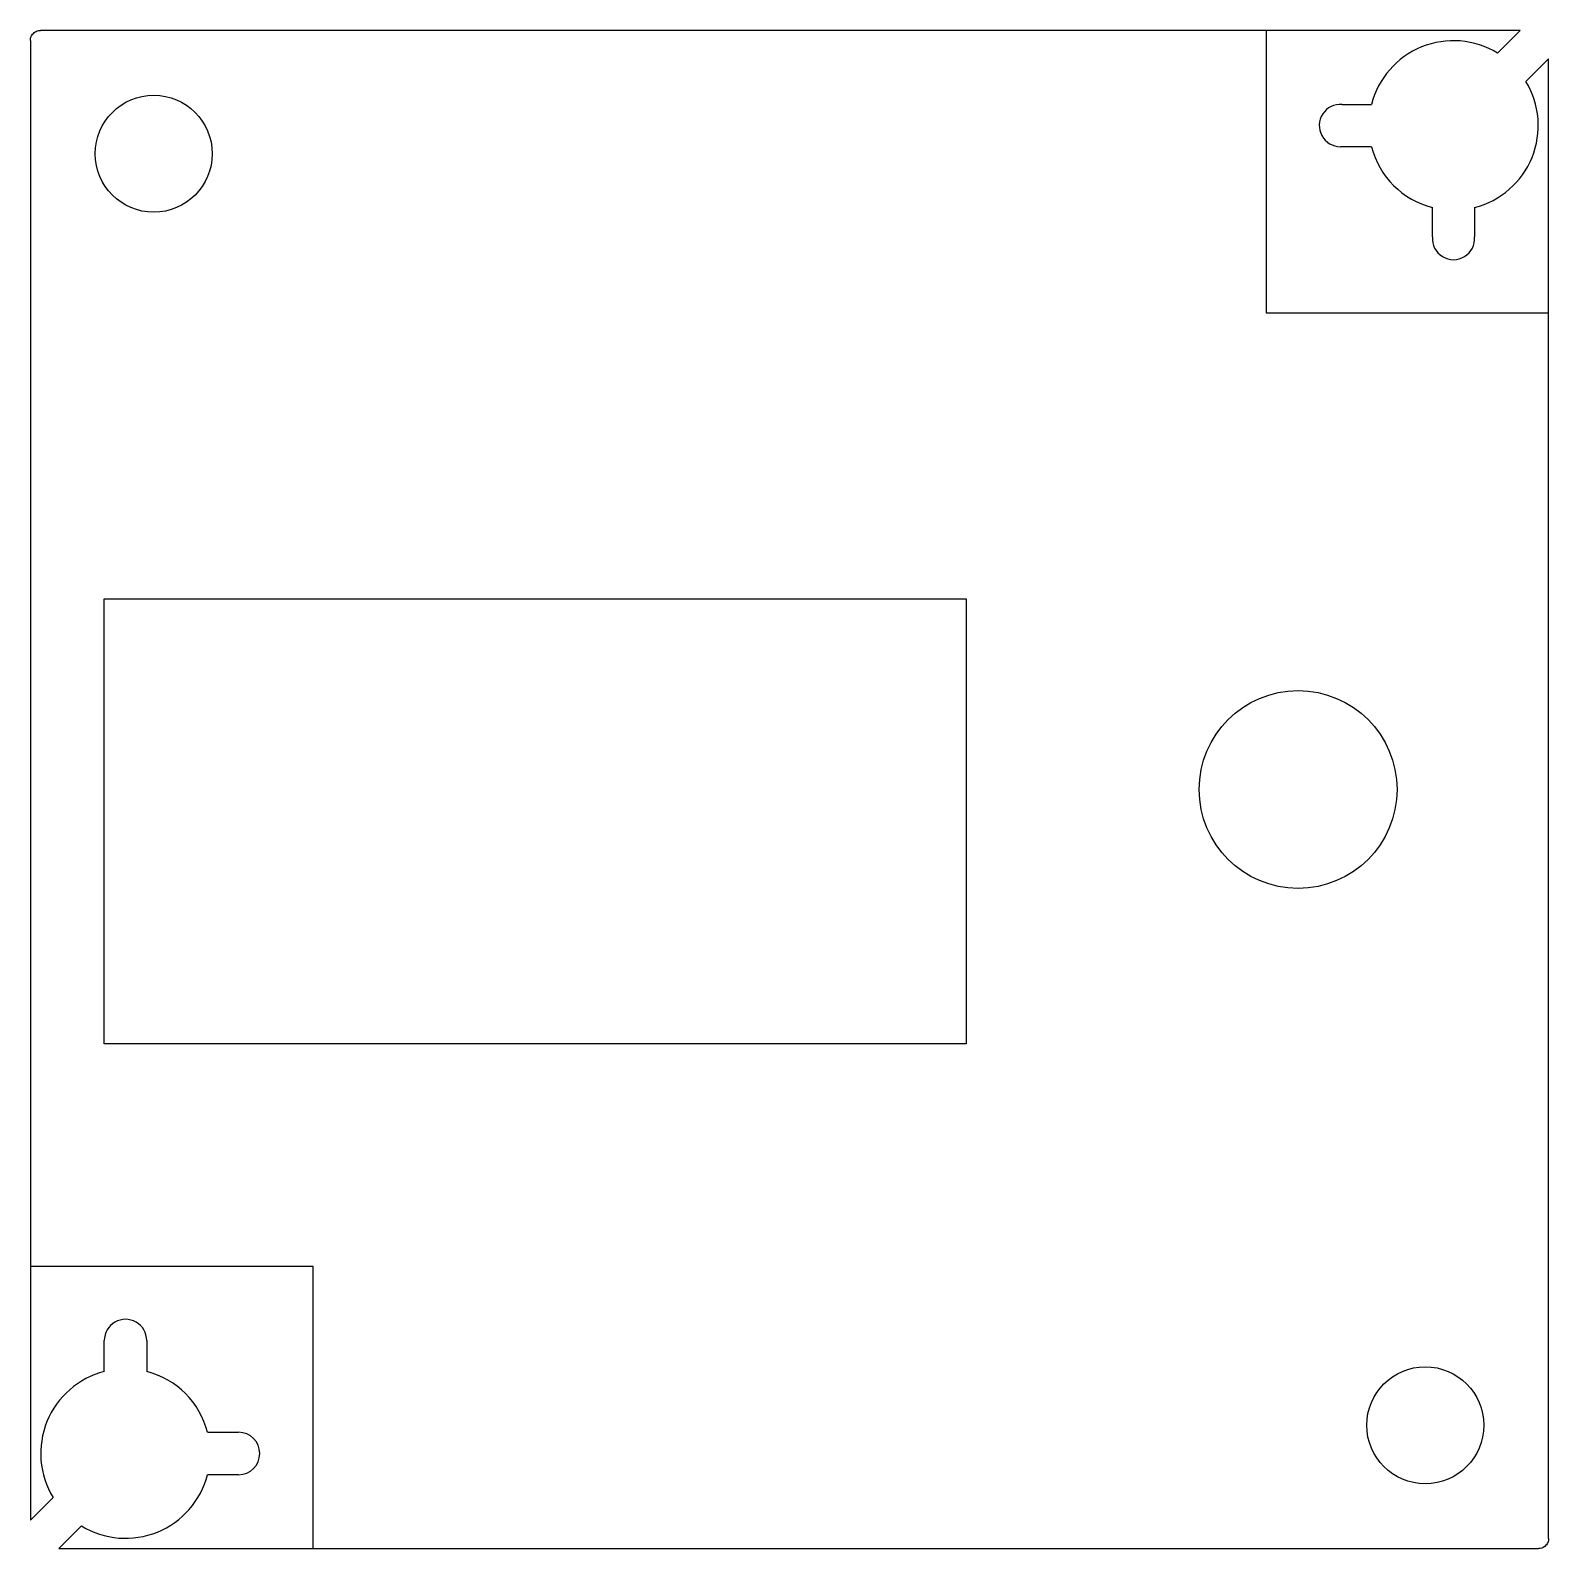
# Model space of a CAD drawing. Header units: millimetres. Extents: x -26.9 to 26.9, y -26.9 to 26.9.
import ezdxf

# ---------------------------------------------------------------- set-up
doc = ezdxf.new("R2010")
doc.units = ezdxf.units.MM
doc.layers.get('0').update_dxf_attribs({"linetype": 'CONTINUOUS'})

msp = doc.modelspace()

# ---------------------------------------------------------------- linework, layer by layer
for p, q in [((-26.866, 26.503), (-26.866, -25.863)), ((25.863, 26.866), (-26.503, 26.866)), ((16.866, 26.866), (16.866, 16.866)), ((25.059, 26.063), (25.863, 26.866)), ((26.866, 25.863), (26.063, 25.059)), ((26.866, -26.503), (26.866, 25.863)), ((19.556, 24.248), (20.595, 24.248)), ((20.595, 22.75), (19.5, 22.75)), ((22.752, 19.556), (22.752, 20.595)), ((24.248, 20.595), (24.248, 19.556)), ((16.866, 16.866), (26.866, 16.866)), ((-26.866, -16.866), (-16.866, -16.866)), ((-16.866, -16.866), (-16.866, -26.866)), ((-24.249, -20.595), (-24.249, -19.5)), ((-22.749, -19.5), (-22.749, -20.595)), ((-20.595, -22.75), (-19.5, -22.75)), ((-19.5, -24.25), (-20.595, -24.25)), ((-26.866, -25.863), (-26.063, -25.059)), ((-25.059, -26.063), (-25.863, -26.866)), ((-25.863, -26.866), (26.503, -26.866))]:
    msp.add_line(p, q)
msp.add_lwpolyline([(-24.25, 6.75), (6.25, 6.75), (6.25, -9), (-24.25, -9)], close=True)
for centre, radius in [((-22.5, 22.5), 2.07), ((18, 0), 3.5), ((22.5, -22.5), 2.07)]:
    msp.add_circle(centre, radius)
for centre, radius, start, end in [((23.5, 23.5), 3, 58.6793, 165.5641), ((23.5, 23.5), 3, -75.5641, 31.3207), ((19.5, 23.5), 0.75, 85.6988, 270), ((23.5, 23.5), 3, 194.4775, 255.5641), ((23.5, 19.5), 0.75, -184.3012, 4.3012), ((-23.499, -19.5), 0.75, 0.0001, 180.0001), ((-23.5, -23.5), 3, 104.4618, 211.3207), ((-23.5, -23.5), 3, 14.4775, 75.5067), ((-19.5, -23.5), 0.75, -89.9999, 90.0001), ((-23.5, -23.5), 3, 238.6793, 345.5225)]:
    msp.add_arc(centre, radius, start, end)
for points, knots in [([(-26.866, 26.503), (-26.866, 26.584), (-26.82, 26.72), (-26.666, 26.842), (-26.557, 26.866), (-26.503, 26.866)], [-0.05679168, -0.05679168, -0.05679168, -0.05679168, -0.03245239, -0.01622619, 0, 0, 0, 0]), ([(26.866, -26.503), (26.866, -26.557), (26.842, -26.666), (26.72, -26.82), (26.584, -26.866), (26.503, -26.866)], [-0.05679168, -0.05679168, -0.05679168, -0.05679168, -0.04056549, -0.02433929, 0, 0, 0, 0])]:
    msp.add_open_spline(points, degree=3, knots=knots)

doc.saveas('drawing.dxf')
